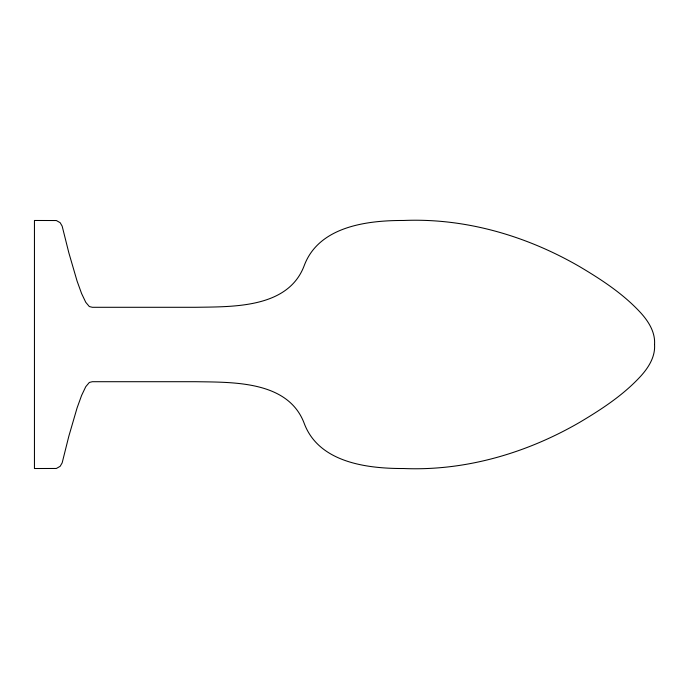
<?xml version="1.0" encoding="UTF-8"?>
<svg xmlns="http://www.w3.org/2000/svg" width="689" height="689" viewBox="0 0 689 689"><rect width="100%" height="100%" fill="white"/><g stroke="black" fill="none" stroke-linecap="round" stroke-linejoin="round"><path stroke-width="1.03" d="M654.55 344.5C655.411 356.558 648.702 367.332 640.942 375.936C623.579 394.935 601.79 409.188 579.819 422.254C526.62 453.129 465.437 471.104 403.616 468.52C367.452 468.641 319.265 462.732 304.4 423.873C288.579 380.586 233.27 382.343 195.676 381.706L92.326 381.706L89.329 382.455L85.772 386.675L81.603 395.434L77.09 407.897L68.848 436.163L62.156 462.879L60.15 466.315L56.36 468.468L34.45 468.52L34.45 220.48L56.36 220.532L60.15 222.685L62.156 226.121L68.848 252.837L77.09 281.103L81.603 293.566L85.772 302.325L89.329 306.545L92.326 307.294L195.676 307.294C233.27 306.657 288.579 308.414 304.4 265.127C319.265 226.268 367.452 220.359 403.616 220.48C465.437 217.896 526.62 235.871 579.819 266.746C601.79 279.812 623.579 294.065 640.942 313.064C648.702 321.668 655.411 332.442 654.55 344.5"/></g></svg>
